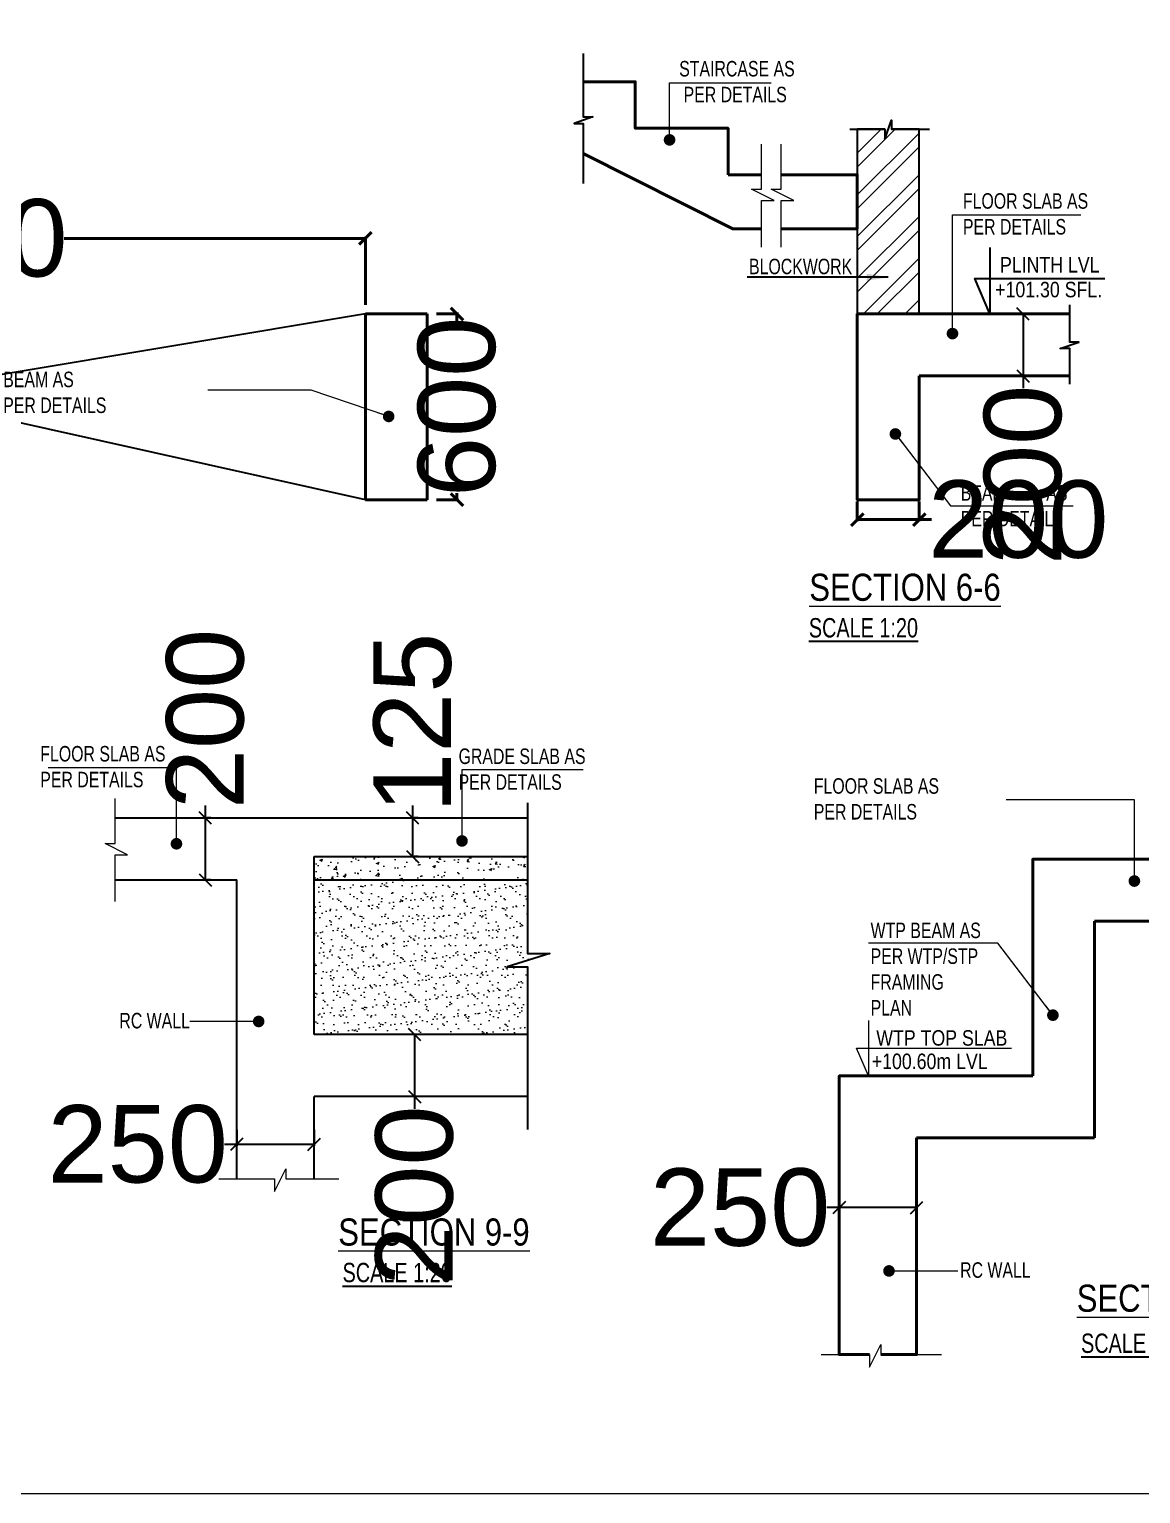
# Model space of a CAD drawing. Header units: millimetres. Extents: x 372 to 37729, y 179 to 80599.
# Drawn here: x 13474 to 17064, y 10343 to 15073 of the extents above; entities that cross this region are included whole.
import ezdxf

# ---------------------------------------------------------------- set-up
doc = ezdxf.new("R2010")
doc.units = ezdxf.units.MM
doc.linetypes.add('CONTINU', pattern=[0])
doc.linetypes.add('DASHDOT', pattern=[1, 0.5, -0.25, 0, -0.25])
for name, color, linetype, lineweight in [('A-GRID-LINE', 252, 'DASHDOT', 15), ('A-WALL-PATT', 8, 'Continuous', 9), ('HATCH', 9, 'Continuous', 0), ('S - COL', 5, 'Continuous', 40), ('S - COL HATCH', 9, 'Continuous', 5), ('S - DIM', 253, 'Continuous', 13), ('S - SEC CUT', 5, 'Continuous', 13), ('S - SEC CUT TXT', 1, 'Continuous', 13), ('STR-Stair', 1, 'Continuous', 13)]:
    doc.layers.add(name, color=color, linetype=linetype, lineweight=lineweight)
for name, color, linetype in [('HAT', 8, 'Continuous'), ('NON STR WALL', 4, 'Continuous'), ('S - HATCH', 8, 'Continuous'), ('S - TXT-1', 6, 'Continuous'), ('S-DIM', 8, 'Continuous'), ('S-SECTION', 5, 'Continuous'), ('SECTION', 4, 'CONTINU'), ('TEMP', 8, 'Continuous'), ('TEXT', 7, 'Continuous')]:
    doc.layers.add(name, color=color, linetype=linetype)
doc.styles.add('SD', font='ARIALNB.TTF')
doc.styles.add('SED', font='ARIALN.TTF', dxfattribs={"height": 50})
doc.styles.add('SOBHA', font='arial.ttf')
doc.styles.add('sobha.sed', font='swisscl.ttf')
doc.dimstyles.new('S--20', dxfattribs={"dimscale": 20, "dimtxt": 12.5, "dimasz": 2, "dimexe": 0.25, "dimexo": 1.5, "dimgap": 0.1, "dimtad": 0, "dimdec": 0, "dimrnd": 0.0005, "dimzin": 0, "dimdsep": 46, "dimtxsty": 'SOBHA', "dimblk": 'OBLIQUE', "dimcen": 0.09, "dimclrd": 8, "dimclre": 8, "dimclrt": 4, "dimadec": 0, "dimazin": 0, "dimtfac": 1, "dimtdec": 0, "dimtofl": 0, "dimtmove": 0, "dimatfit": 3, "dimfxl": 0.18, "dimtolj": 1, "dimtzin": 0, "dimlwd": -1, "dimlwe": -1, "dimarcsym": 0})
doc.dimstyles.new('S-25', dxfattribs={"dimscale": 25, "dimtxt": 2.5, "dimasz": 1.5, "dimexe": 0.25, "dimexo": 0.5, "dimgap": 0.1, "dimtad": 0, "dimdec": 0, "dimrnd": 0.0005, "dimzin": 0, "dimdsep": 46, "dimtxsty": 'SOBHA', "dimblk": 'OBLIQUE', "dimcen": 0.09, "dimclrd": 8, "dimclre": 8, "dimclrt": 6, "dimadec": 0, "dimazin": 0, "dimtfac": 1, "dimtdec": 0, "dimtofl": 0, "dimtmove": 0, "dimatfit": 3, "dimfxl": 0.18, "dimtolj": 1, "dimtzin": 0, "dimlwd": -1, "dimlwe": -1, "dimarcsym": 0})

# ---------------------------------------------------------------- blocks, each defined once
blk = doc.blocks.new('_Oblique')
at = {"color": 0, "linetype": 'ByBlock', "lineweight": -2}
blk.add_line((-0.5, -0.5), (0.5, 0.5), dxfattribs=at)
blk = doc.blocks.new('*D329')
at = {"layer": 'Defpoints', "color": 0, "transparency": 16777216}
for p in [(14559.6, 14398), (11859.6, 14153.7), (14559.6, 14153.7)]:
    blk.add_point(p, dxfattribs=at)
at = {"layer": 'S - COL', "color": 8, "transparency": 16777216}
for p, q in [((11859.6, 14183.7), (11859.6, 14403)), ((11859.6, 14398), (12832.6, 14398)), ((14559.6, 14398), (13586.6, 14398)), ((14559.6, 14183.7), (14559.6, 14403))]:
    blk.add_line(p, q, dxfattribs=at)
at = {"layer": 'S - COL', "color": 8, "transparency": 16777216, "xscale": 40, "yscale": 40, "zscale": 40, "rotation": 180}
blk.add_blockref('_Oblique', (11859.6, 14398), dxfattribs=at)
at = {"layer": 'S - COL', "color": 8, "transparency": 16777216, "xscale": 40, "yscale": 40, "zscale": 40}
blk.add_blockref('_Oblique', (14559.6, 14398), dxfattribs=at)
at = {"layer": 'S - COL', "color": 4, "transparency": 16777216, "insert": (13209.6, 14398), "char_height": 250, "attachment_point": 5, "style": 'SOBHA'}
blk.add_mtext('\\A1;2700', dxfattribs=at)
blk = doc.blocks.new('*D247')
at = {"layer": 'Defpoints', "color": 0, "transparency": 16777216}
for p in [(14759.6, 14153.7), (14759.6, 13553.7), (14855.5, 13553.7)]:
    blk.add_point(p, dxfattribs=at)
at = {"layer": 'S - COL', "color": 8, "transparency": 16777216}
for p, q in [((14789.6, 14153.7), (14860.5, 14153.7)), ((14855.5, 14153.7), (14855.5, 14132.1)), ((14789.6, 13553.7), (14860.5, 13553.7)), ((14855.5, 13553.7), (14855.5, 13575.2))]:
    blk.add_line(p, q, dxfattribs=at)
at = {"layer": 'S - COL', "color": 8, "transparency": 16777216, "xscale": 40, "yscale": 40, "zscale": 40}
for p, rotation in [((14855.5, 14153.7), 90), ((14855.5, 13553.7), 270)]:
    blk.add_blockref('_Oblique', p, dxfattribs=dict(at, rotation=rotation))
at = {"layer": 'S - COL', "color": 4, "transparency": 16777216, "insert": (14855.5, 13853.7), "char_height": 250, "attachment_point": 5, "rotation": 90, "style": 'SOBHA'}
blk.add_mtext('\\A1;600', dxfattribs=at)
blk = doc.blocks.new('*D310')
at = {"layer": 'Defpoints', "color": 0, "transparency": 16777216}
for p in [(16148.5, 13577.8), (16348.5, 13577.8), (16348.5, 13489.3)]:
    blk.add_point(p, dxfattribs=at)
at = {"layer": 'S - COL', "color": 8, "transparency": 16777216}
for p, q in [((16148.5, 13547.8), (16148.5, 13484.3)), ((16348.5, 13547.8), (16348.5, 13484.3)), ((16148.5, 13489.3), (16348.5, 13489.3)), ((16348.5, 13489.3), (16388.5, 13489.3))]:
    blk.add_line(p, q, dxfattribs=at)
at = {"layer": 'S - COL', "color": 8, "transparency": 16777216, "xscale": 40, "yscale": 40, "zscale": 40, "rotation": 180}
blk.add_blockref('_Oblique', (16148.5, 13489.3), dxfattribs=at)
at = {"layer": 'S - COL', "color": 8, "transparency": 16777216, "xscale": 40, "yscale": 40, "zscale": 40}
blk.add_blockref('_Oblique', (16348.5, 13489.3), dxfattribs=at)
at = {"layer": 'S - COL', "color": 4, "transparency": 16777216, "insert": (16668.4, 13489.3), "char_height": 250, "attachment_point": 5, "style": 'SOBHA'}
blk.add_mtext('\\A1;200', dxfattribs=at)
blk = doc.blocks.new('*D441')
at = {"layer": 'Defpoints', "color": 0, "linetype": 'ByBlock', "transparency": 16777216}
for p in [(16665, 14153.7), (16665, 13953.7), (16683.8, 13953.7)]:
    blk.add_point(p, dxfattribs=at)
at = {"layer": 'S-DIM', "color": 8, "transparency": 16777216}
for p, q in [((16683.8, 14153.7), (16683.8, 13953.7)), ((16695, 14153.7), (16688.8, 14153.7)), ((16683.8, 13953.7), (16683.8, 13913.7)), ((16695, 13953.7), (16688.8, 13953.7))]:
    blk.add_line(p, q, dxfattribs=at)
at = {"layer": 'S-DIM', "color": 8, "linetype": 'ByBlock', "transparency": 16777216, "xscale": 40, "yscale": 40, "zscale": 40}
for p, rotation in [((16683.8, 14153.7), 90), ((16683.8, 13953.7), 270)]:
    blk.add_blockref('_Oblique', p, dxfattribs=dict(at, rotation=rotation))
at = {"layer": 'S-DIM', "color": 4, "linetype": 'ByBlock', "transparency": 16777216, "insert": (16683.8, 13633.8), "char_height": 250, "attachment_point": 5, "rotation": 90, "style": 'SOBHA'}
blk.add_mtext('\\A1;200', dxfattribs=at)
blk = doc.blocks.new('*D300')
at = {"layer": 'Defpoints', "color": 0, "linetype": 'ByBlock', "transparency": 16777216}
for p in [(14699.7, 12525.6), (14712.5, 12525.6), (14699.7, 12400.6)]:
    blk.add_point(p, dxfattribs=at)
at = {"layer": 'S-DIM', "color": 8, "transparency": 16777216}
for p, q in [((14712.5, 12525.6), (14712.5, 12565.6)), ((14712.5, 12400.6), (14712.5, 12525.6)), ((14729.7, 12525.6), (14717.5, 12525.6)), ((14729.7, 12400.6), (14717.5, 12400.6))]:
    blk.add_line(p, q, dxfattribs=at)
at = {"layer": 'S-DIM', "color": 8, "linetype": 'ByBlock', "transparency": 16777216, "xscale": 40, "yscale": 40, "zscale": 40}
for p, rotation in [((14712.5, 12525.6), 90), ((14712.5, 12400.6), 270)]:
    blk.add_blockref('_Oblique', p, dxfattribs=dict(at, rotation=rotation))
at = {"layer": 'S-DIM', "color": 4, "linetype": 'ByBlock', "transparency": 16777216, "insert": (14712.5, 12833), "char_height": 250, "attachment_point": 5, "rotation": 90, "style": 'SOBHA'}
blk.add_mtext('\\A1;125', dxfattribs=at)
blk = doc.blocks.new('*D301')
at = {"layer": 'Defpoints', "color": 0, "linetype": 'ByBlock', "transparency": 16777216}
for p in [(14030.2, 12525.6, 0.2), (14043, 12525.6), (14030.2, 12325.6)]:
    blk.add_point(p, dxfattribs=at)
at = {"layer": 'S-DIM', "color": 8, "transparency": 16777216}
for p, q in [((14043, 12525.6), (14043, 12565.6)), ((14043, 12325.6), (14043, 12525.6)), ((14060.2, 12525.6), (14048, 12525.6)), ((14060.2, 12325.6), (14048, 12325.6))]:
    blk.add_line(p, q, dxfattribs=at)
at = {"layer": 'S-DIM', "color": 8, "linetype": 'ByBlock', "transparency": 16777216, "xscale": 40, "yscale": 40, "zscale": 40}
for p, rotation in [((14043, 12525.6), 90), ((14043, 12325.6), 270)]:
    blk.add_blockref('_Oblique', p, dxfattribs=dict(at, rotation=rotation))
at = {"layer": 'S-DIM', "color": 4, "linetype": 'ByBlock', "transparency": 16777216, "insert": (14043, 12845.5), "char_height": 250, "attachment_point": 5, "rotation": 90, "style": 'SOBHA'}
blk.add_mtext('\\A1;200', dxfattribs=at)
blk = doc.blocks.new('*D423')
at = {"layer": 'Defpoints', "color": 0, "linetype": 'ByBlock', "transparency": 16777216}
for p in [(14785.4, 11825.6, 0), (14718.5, 11625.6), (14785.4, 11625.6)]:
    blk.add_point(p, dxfattribs=at)
at = {"layer": 'S-DIM', "color": 8, "transparency": 16777216}
for p, q in [((14755.4, 11825.6), (14713.5, 11825.6)), ((14718.5, 11825.6), (14718.5, 11625.6)), ((14755.4, 11625.6), (14713.5, 11625.6)), ((14718.5, 11625.6), (14718.5, 11585.6))]:
    blk.add_line(p, q, dxfattribs=at)
at = {"layer": 'S-DIM', "color": 8, "linetype": 'ByBlock', "transparency": 16777216, "xscale": 40, "yscale": 40, "zscale": 40}
for p, rotation in [((14718.5, 11825.6), 90), ((14718.5, 11625.6), 270)]:
    blk.add_blockref('_Oblique', p, dxfattribs=dict(at, rotation=rotation))
at = {"layer": 'S-DIM', "color": 4, "linetype": 'ByBlock', "transparency": 16777216, "insert": (14718.5, 11305.7), "char_height": 250, "attachment_point": 5, "rotation": 90, "style": 'SOBHA'}
blk.add_mtext('\\A1;200', dxfattribs=at)
blk = doc.blocks.new('*D424')
at = {"layer": 'Defpoints', "color": 0, "linetype": 'ByBlock', "transparency": 16777216}
for p in [(14144.4, 11548.3), (14394.4, 11548.3), (14144.4, 11471.2)]:
    blk.add_point(p, dxfattribs=at)
at = {"layer": 'S-DIM', "color": 8, "transparency": 16777216}
for p, q in [((14144.4, 11518.3), (14144.4, 11466.2)), ((14394.4, 11518.3), (14394.4, 11466.2)), ((14144.4, 11471.2), (14104.4, 11471.2)), ((14394.4, 11471.2), (14144.4, 11471.2))]:
    blk.add_line(p, q, dxfattribs=at)
at = {"layer": 'S-DIM', "color": 8, "linetype": 'ByBlock', "transparency": 16777216, "xscale": 40, "yscale": 40, "zscale": 40, "rotation": 180}
blk.add_blockref('_Oblique', (14144.4, 11471.2), dxfattribs=at)
at = {"layer": 'S-DIM', "color": 8, "linetype": 'ByBlock', "transparency": 16777216, "xscale": 40, "yscale": 40, "zscale": 40}
blk.add_blockref('_Oblique', (14394.4, 11471.2), dxfattribs=at)
at = {"layer": 'S-DIM', "color": 4, "linetype": 'ByBlock', "transparency": 16777216, "insert": (13824.5, 11471.2), "char_height": 250, "attachment_point": 5, "style": 'SOBHA'}
blk.add_mtext('\\A1;250', dxfattribs=at)
blk = doc.blocks.new('*D302')
at = {"layer": 'Defpoints', "color": 0, "linetype": 'ByBlock', "transparency": 16777216}
for p in [(16090, 11266.8), (16090, 11167.6), (16340, 11190.3)]:
    blk.add_point(p, dxfattribs=at)
at = {"layer": 'S-DIM', "color": 8, "transparency": 16777216}
for p, q in [((16090, 11266.8), (16050, 11266.8)), ((16090, 11197.6), (16090, 11271.8)), ((16340, 11266.8), (16090, 11266.8)), ((16340, 11220.3), (16340, 11271.8))]:
    blk.add_line(p, q, dxfattribs=at)
at = {"layer": 'S-DIM', "color": 8, "linetype": 'ByBlock', "transparency": 16777216, "xscale": 40, "yscale": 40, "zscale": 40, "rotation": 180}
blk.add_blockref('_Oblique', (16090, 11266.8), dxfattribs=at)
at = {"layer": 'S-DIM', "color": 8, "linetype": 'ByBlock', "transparency": 16777216, "xscale": 40, "yscale": 40, "zscale": 40}
blk.add_blockref('_Oblique', (16340, 11266.8), dxfattribs=at)
at = {"layer": 'S-DIM', "color": 4, "linetype": 'ByBlock', "transparency": 16777216, "insert": (15770.1, 11266.8), "char_height": 250, "attachment_point": 5, "style": 'SOBHA'}
blk.add_mtext('\\A1;250', dxfattribs=at)

msp = doc.modelspace()

# ---------------------------------------------------------------- hatches: boundary and pattern name
at = {"layer": 'A-WALL-PATT', "ltscale": 25}
h = msp.add_hatch(dxfattribs=at)
h.set_pattern_fill('ANSI32', color=256, scale=10)
h.set_pattern_definition([(45, (124025.01, 2237534.55), (-67.351921, 67.351921), []), (45, (124069.91, 2237534.55), (-67.351921, 67.351921), [])])
h.paths.add_polyline_path([(16348.5, 14750.6), (16148.5, 14750.6), (16148.5, 14153.7), (16348.5, 14153.7)])
at = {"layer": 'HATCH', "linetype": 'ByBlock'}
h = msp.add_hatch(dxfattribs=at)
h.set_pattern_fill('AR-CONC', color=8, scale=0.5)
h.set_pattern_definition([(50, (297583.056, 1757892.18), (91.0923345, -7.9695428), [9.525, -104.775]), (355, (297583.06, 1757892.18), (-17.6217107, 95.5284226), [7.62, -83.820292]), (100.4514447, (297590.65, 1757891.51), (73.4706235, 87.558876), [8.0950044, -89.0451223]), (46.1842, (297583.06, 1757917.58), (135.5395204, -21.021164), [14.2875, -157.1625]), (96.635558, (297594.35, 1757915.83), (118.702067, 123.713062), [12.142512, -133.567804]), (351.184151, (297583.06, 1757917.58), (118.702067, 123.713062), [11.429984, -125.729866]), (21, (297595.756, 1757911.23), (75.8071956, -51.132599), [9.525, -104.775]), (326, (297595.76, 1757911.23), (30.901014, 92.093983), [7.62, -83.82]), (71.451445, (297602.07, 1757906.97), (106.7082096, 40.9613844), [8.0950044, -89.044969]), (37.5, (297583.056, 1757892.178), (1.5443016, 42.27751944), [0, -82.804, 0, -85.09, 0, -84.1375]), (7.5, (297583.056, 1757892.18), (33.4098313, 50.0902874), [0, -48.514, 0, -80.899, 0, -32.0675]), (327.5, (297554.735, 1757892.178), (67.7952976, -2.864372), [0, -31.75, 0, -99.06, 0, -131.445]), (317.5, (297542.035, 1757892.18), (74.0645907, 12.7132455), [0, -41.275, 0, -65.786, 0, -93.345])])
h.paths.add_polyline_path([(15082.9, 12325.6), (15082.9, 12400.6), (14394.4, 12400.6), (14394.4, 12325.6)])
at = {"layer": 'S - COL HATCH', "linetype": 'ByBlock'}
h = msp.add_hatch(dxfattribs=at)
h.set_pattern_fill('AR-SAND', color=8)
h.set_pattern_definition([(37.5, (801641.418, 1814754.89), (-1.6000313, 48.9413237), [0, -38.608, 0, -43.18, 0, -41.275]), (7.5, (801641.42, 1814754.89), (44.9523283, 71.68251), [0, -20.828, 0, -34.798, 0, -13.335]), (327.5, (801610.176, 1814754.89), (79.099237, 0.1437185), [0, -12.7, 0, -45.72, 0, -59.69]), (317.5, (801610.176, 1814754.89), (76.3556452, 22.2929323), [0, -6.35, 0, -29.972, 0, -34.29])])
h.paths.add_polyline_path([(15082.9, 11825.6), (15082.9, 12044.4), (15017.3, 12044.4), (15155.3, 12087.7), (15082.9, 12087.7), (15082.9, 12325.6), (14394.4, 12325.6), (14394.4, 11825.6)])

# ---------------------------------------------------------------- linework, layer by layer
at = {"layer": 'A-GRID-LINE', "linetype": 'Continuous', "ltscale": 2000}
for points, elevation in [([(15839.3, 14369), (15839.3, 14520.1), (15880, 14520.1), (15807.1, 14556.7), (15839.3, 14556.7), (15839.3, 14701.9)], 0.4), ([(15902.6, 14369), (15902.6, 14520.1), (15943.3, 14520.1), (15870.4, 14556.7), (15902.6, 14556.7), (15902.6, 14701.9)], 0.4), ([(13751.2, 12255.6), (13751.2, 12406.7), (13791.9, 12406.7), (13719, 12443.3), (13751.2, 12443.3), (13751.2, 12588.5)], 18.5), ([(14085.9, 11359.8), (14266, 11359.8), (14266, 11319.1), (14302.6, 11392), (14302.6, 11359.8), (14474.5, 11359.8)], 18.5), ([(16031.5, 10792.2), (16188.1, 10792.2), (16188.1, 10751.5), (16224.7, 10824.4), (16224.7, 10792.2), (16420.1, 10792.2)], 18.5)]:
    msp.add_lwpolyline(points, dxfattribs=dict(at, elevation=elevation))
at = {"layer": 'HAT'}
for p, q in [((14559.6, 14153.7, 0.4), (11859.6, 13703.7, 0.4)), ((14559.6, 13553.7, 0.4), (11859.6, 14153.7, 0.4))]:
    msp.add_line(p, q, dxfattribs=at)
at = {"layer": 'HAT', "elevation": 0.4}
for points in [[(15262.8, 14994.7), (15262.8, 14790.2), (15294.7, 14790.2), (15234.2, 14769.4), (15262.8, 14769.4), (15262.8, 14575.5)], [(16123.9, 14750.6), (16237.9, 14750.6), (16237.9, 14718.8), (16258.6, 14779.3), (16258.6, 14750.6), (16381.9, 14750.7)], [(16835.3, 13926.7), (16835.3, 14042.3), (16803.4, 14042.3), (16864, 14063), (16835.3, 14063), (16835.4, 14183.2)]]:
    msp.add_lwpolyline(points, dxfattribs=at)
at = {"layer": 'NON STR WALL', "color": 7, "linetype": 'ByBlock', "elevation": 0.4}
msp.add_lwpolyline([(16237.9, 14750.6), (16148.5, 14750.6), (16148.5, 14153.7), (16348.5, 14153.7), (16348.5, 14750.6), (16258.6, 14750.6)], dxfattribs=at)
at = {"layer": 'S - COL'}
for p, q in [((14559.6, 14153.7, 0.4), (14559.6, 13553.7, 0.4)), ((14759.6, 14153.7, 0.4), (14759.6, 13553.7, 0.4)), ((16148.5, 14153.7, 0.4), (16835.4, 14153.7, 0.4)), ((16348.5, 13953.7, 0.4), (16835.3, 13953.7, 0.4)), ((17787.3, 12392.2), (16915, 12392.2)), ((17787.3, 12192.2), (16915, 12192.2))]:
    msp.add_line(p, q, dxfattribs=at)
at = {"layer": 'S - COL', "linetype": 'ByBlock'}
for p, q in [((14759.6, 14153.7, 0.4), (14559.6, 14153.7, 0.4)), ((14759.6, 13553.7, 0.4), (14559.6, 13553.7, 0.4))]:
    msp.add_line(p, q, dxfattribs=at)
at = {"layer": 'S - COL', "elevation": 0.4}
for points in [[(15731.4, 14603.7), (15731.4, 14753.7), (15431.4, 14753.7), (15431.4, 14903.7), (15262.8, 14903.7)], [(15262.8, 14672.5), (15746, 14428.7), (15839.3, 14428.7)], [(15731.4, 14603.7), (15839.3, 14603.7)], [(15902.6, 14603.7), (16148.5, 14603.7), (16148.5, 14428.7)], [(15902.6, 14428.7), (16148.5, 14428.7)], [(16148.5, 14153.7), (16148.5, 13553.7), (16348.5, 13553.7), (16348.5, 13953.7)]]:
    msp.add_lwpolyline(points, dxfattribs=at)
at = {"layer": 'S - COL'}
for points in [[(16715, 11692.2), (16715, 12392.2), (16915, 12392.2)], [(16915, 12192.2), (16915, 11492.2)], [(16188.1, 10792.2), (16090, 10792.2), (16090, 11692.2), (16340, 11692.2)], [(16340, 11692.2), (16715, 11692.2)], [(16340, 11492.2), (16340, 10792.2), (16224.7, 10792.2)], [(16915, 11492.2), (16340, 11492.2)]]:
    msp.add_lwpolyline(points, dxfattribs=at)
at = {"layer": 'S - HATCH', "elevation": 0}
msp.add_lwpolyline([(15082.9, 12574.3), (15082.9, 12087.7), (15155.3, 12087.7), (15017.3, 12044.4), (15082.9, 12044.4), (15082.9, 11519.6)], dxfattribs=at)
at = {"layer": 'S - SEC CUT', "color": 7, "linetype": 'Continuous'}
msp.add_lwpolyline([(16185.1, 11871.4), (16185.1, 11692.2), (16145.9, 11782.1), (16646.2, 11782.1)], dxfattribs=at)
at = {"layer": 'S-SECTION', "linetype": 'ByBlock'}
for p, q in [((13751.2, 12525.6, 18), (14394.4, 12525.6, 17.2)), ((14394.4, 12525.7), (15082.9, 12525.7)), ((14394.4, 12400.6, 17.2), (15082.9, 12400.6, 16.3)), ((13751.2, 12325.6, 17.8), (14144.4, 12325.6, 17.3)), ((14394.4, 12325.6, 17), (15082.9, 12325.6, 16.1)), ((15082.9, 11825.6, 0), (14394.4, 11825.6)), ((15082.9, 11625.6), (14394.4, 11625.6))]:
    msp.add_line(p, q, dxfattribs=at)
for points in [[(14394.4, 11825.6), (14394.4, 12400.6)], [(14144.4, 11359.8), (14144.4, 12325.6)], [(14394.4, 11359.8), (14394.4, 11625.6)]]:
    msp.add_lwpolyline(points, dxfattribs=at)
at = {"layer": 'SECTION', "linetype": 'ByBlock'}
msp.add_line((15731.4, 14453.7, 0.4), (15731.4, 14453.7, 0.4), dxfattribs=at)
at = {"layer": 'STR-Stair', "linetype": 'ByBlock'}
msp.add_lwpolyline([(10574.1, 18212.7), (23824.1, 18212.7), (23824.1, 10342.7), (10574.1, 10342.7)], close=True, dxfattribs=at)
at = {"layer": 'TEMP', "color": 7, "elevation": 0.4}
msp.add_lwpolyline([(16576.9, 14368.4), (16576.9, 14153.7), (16527.9, 14268.4), (16948.1, 14268.4)], dxfattribs=at)

# ---------------------------------------------------------------- texts
at = {"layer": 'S - SEC CUT', "color": 4, "style": 'SED'}
msp.add_text('+100.60m LVL', height=50, dxfattribs=at).set_placement((16195.3, 11714.4, 0.2))
at = {"layer": 'S - SEC CUT', "color": 4, "char_height": 50, "width": 437.836, "attachment_point": 1, "style": 'SED'}
for s, insert in [('PLINTH LVL', (16609.4, 14337.6, 0.4)), ('+101.30 SFL.', (16593.8, 14257.6, 0.4)), ('WTP TOP SLAB ', (16209.8, 11840.1))]:
    msp.add_mtext(s, dxfattribs=dict(at, insert=insert))
at = {"layer": 'S - SEC CUT TXT', "color": 1, "linetype": 'ByBlock', "char_height": 87.5, "attachment_point": 1, "rotation": 0.0107, "style": 'SD'}
for s, insert, width in [('{\\fArial Narrow|b0|i0|c0|p34;\\LSECTION 6-6}', (15993.5, 13314.6, 0.4), 649.445), ('{\\fArial Narrow|b0|i0|c0|p34;\\LSECTION 9-9}', (14472.2, 11231.8), 612.77), ('{\\fArial Narrow|b0|i0|c0|p34;\\LSECTION 10-10}', (16857.3, 11017.9), 779.597)]:
    msp.add_mtext(s, dxfattribs=dict(at, insert=insert, width=width))
at = {"layer": 'S - TXT-1', "char_height": 50, "style": 'sobha.sed'}
for s, insert, width, attachment_point in [('\\pxqj;STAIRCASE AS\\P PER DETAILS', (15573.3, 14971, 0.4), 1001.801, 1), ('\\pxqj;FLOOR SLAB AS\\PPER DETAILS', (16489.6, 14543.8, 0.4), 1001.801, 1), ('\\pxqj;BLOCKWORK', (16130.5, 14332.2, 0.4), 331.675, 3), ('\\pxqj;BEAM AS\\PPER DETAILS', (14391.9, 13833.2, 0.4), 1001.801, 9), ('\\pxqj;BEAM AS PER DETAIL', (16482.6, 13467.2, 0.4), 343.652, 7), ('\\pxqj;FLOOR SLAB AS\\PPER DETAILS', (13915.8, 12758.1), 406.006, 3), ('\\pxqj;GRADE SLAB AS\\PPER DETAILS', (15271.8, 12615.9, 0.4), 411.113, 9), ('\\pxqj;FLOOR SLAB AS\\PPER DETAILS', (17009.8, 12654), 1001.801, 3), ('\\pxql;WTP BEAM AS PER WTP/STP FRAMING PLAN', (16569.2, 12187.5, 0.4), 377.686, 3), ('\\pxql;RC WALL', (13999.8, 11895.9, 0.8), 234.645, 3), ('\\pxql;RC WALL', (16480.7, 11090.2, 0.8), 234.645, 1)]:
    msp.add_mtext(s, dxfattribs=dict(at, insert=insert, width=width, attachment_point=attachment_point))
at = {"layer": 'TEXT', "char_height": 62.5, "attachment_point": 9, "style": 'sobha.sed'}
for insert, width in [((16490.6, 13107.9, 0.4), 498.564), ((16291.5, 11025.1), 1805.445), ((17261.9, 10796.6), 390.735)]:
    msp.add_mtext('\\pxql;{\\LSCALE 1:20}', dxfattribs=dict(at, insert=insert, width=width))

# ---------------------------------------------------------------- dimensions: what is measured, and where the dimension line sits
at = {"layer": 'S - COL'}
dim = msp.add_linear_dim(base=(14559.6, 14398, 0.4), p1=(11859.6, 14153.7, 0.4), p2=(14559.6, 14153.7, 0.4), text='2700', dimstyle='S--20', dxfattribs=at)
dim.commit()
dim.dimension.update_dxf_attribs({"geometry": '*D329', "text_midpoint": (13209.6, 14398, 0.4)})
dim = msp.add_linear_dim(base=(14855.5, 13553.7, 0.4), p1=(14759.6, 14153.7, 0.4), p2=(14759.6, 13553.7, 0.4), angle=90, dimstyle='S--20', dxfattribs=at)
dim.commit()
dim.dimension.update_dxf_attribs({"geometry": '*D247', "text_midpoint": (14855.5, 13853.7, 0.4)})
dim = msp.add_linear_dim(base=(16348.5, 13489.3, 0.4), p1=(16148.5, 13577.8, 0.4), p2=(16348.5, 13577.8, 0.4), dimstyle='S--20', dxfattribs=at)
dim.commit()
dim.dimension.update_dxf_attribs({"geometry": '*D310', "text_midpoint": (16668.4, 13489.3, 0.4)})
at = {"layer": 'S-DIM', "linetype": 'ByBlock'}
for base, p1, p2, picture, middle in [((16683.8, 13953.7, 0.4), (16665, 14153.7, 0.4), (16665, 13953.7, 0.4), '*D441', (16683.8, 13633.8, 0.4)), ((14043, 12525.6, 17.4), (14030.2, 12325.6, 17.4), (14030.2, 12525.6, 17.6), '*D301', (14043, 12845.5, 17.4)), ((14718.5, 11625.6), (14785.4, 11825.6, 0), (14785.4, 11625.6), '*D423', (14718.5, 11305.7))]:
    dim = msp.add_linear_dim(base=base, p1=p1, p2=p2, angle=90, dimstyle='S--20', dxfattribs=at)
    dim.commit()
    dim.dimension.update_dxf_attribs({"geometry": picture, "text_midpoint": middle})
dim = msp.add_linear_dim(base=(14712.5, 12525.6, 16.8), p1=(14699.7, 12400.6, 16.8), p2=(14699.7, 12525.6, 16.8), angle=90, dimstyle='S--20', dxfattribs=at)
dim.commit()
dim.dimension.update_dxf_attribs({"geometry": '*D300', "text_midpoint": (14712.5, 12833, 16.8), "dimtype": 160})
for base, p1, p2, picture, middle in [((14144.4, 11471.2), (14394.4, 11548.3), (14144.4, 11548.3), '*D424', (13824.5, 11471.2)), ((16090, 11266.8), (16340, 11190.3), (16090, 11167.6), '*D302', (15770.1, 11266.8))]:
    dim = msp.add_linear_dim(base=base, p1=p1, p2=p2, dimstyle='S--20', dxfattribs=at)
    dim.commit()
    dim.dimension.update_dxf_attribs({"geometry": picture, "text_midpoint": middle})

# ---------------------------------------------------------------- leaders
at = {"layer": 'NON STR WALL', "linetype": 'ByBlock'}
msp.add_leader([(16248.5, 14272.5, 0.4), (15793.2, 14272.5, 0.4)], dimstyle='S--20', override={"dimasz": 3.5, "dimgap": 0.1, "dimtad": 0}, dxfattribs=at)
at = {"layer": 'S - DIM'}
for points in [[(15542.2, 14716.1, 0.4), (15542.2, 14900.9, 0.4), (15869.9, 14900.9, 0.4)], [(16455.9, 14090.3, 0.4), (16455.9, 14473.5, 0.4), (16870.2, 14473.5, 0.4)], [(14635, 13822.7, 0.4), (14384.6, 13907.3, 0.4), (14051.2, 13907.3, 0.4)], [(16271.5, 13766.1, 0.4), (16449, 13534, 0.4), (16845.2, 13534, 0.4)], [(13949.5, 12442.3), (13949.5, 12687.8), (13535.2, 12687.8)], [(14871.8, 12451.5, 0.4), (14871.8, 12681.8, 0.4), (15263.4, 12681.8, 0.4)], [(17043.4, 12321.8), (17043.4, 12583.7), (16629.2, 12583.7)], [(16780.3, 11888.6, 0.4), (16602.9, 12120.8, 0.4), (16184.6, 12120.8, 0.4)], [(14215.1, 11868.2), (13992.7, 11868.2)], [(16250.8, 11062.4), (16473.2, 11062.4)]]:
    msp.add_leader(points, dimstyle='S-25', override={"dimldrblk": 'Dot'}, dxfattribs=at)

doc.saveas('drawing.dxf')
